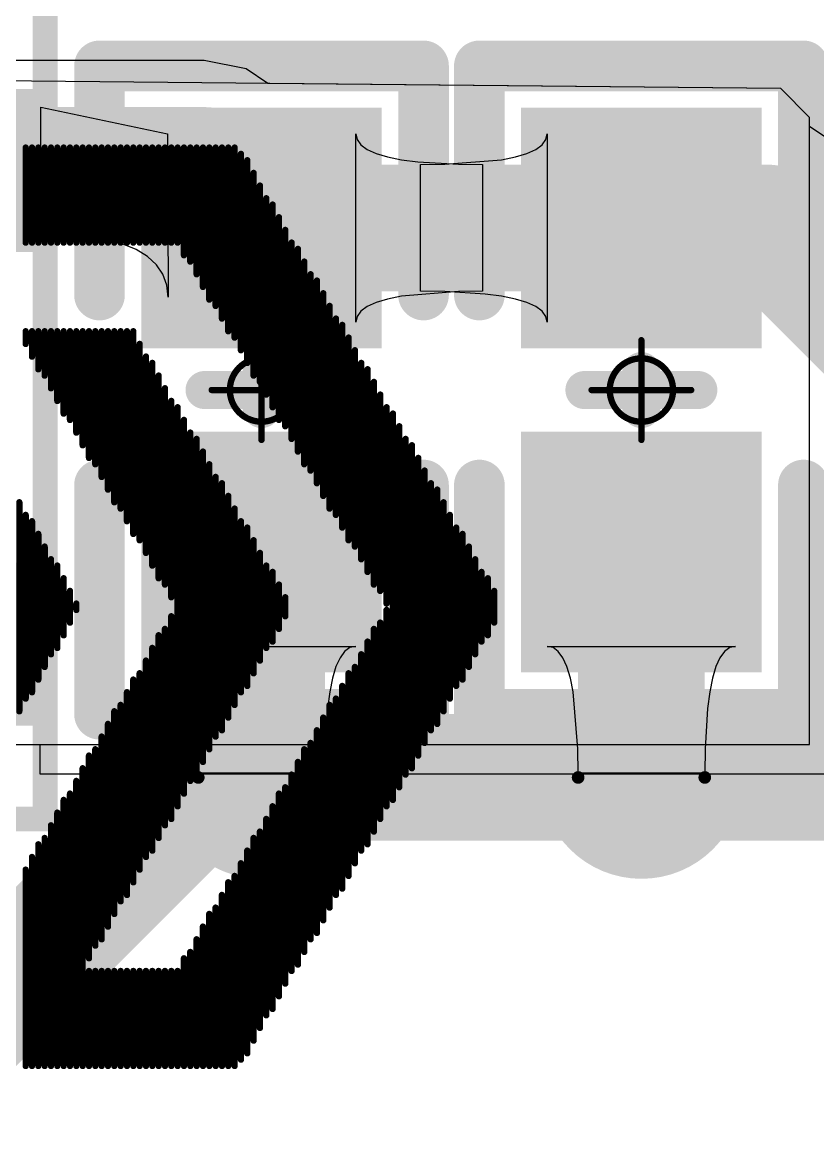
# Model space of a CAD drawing. Header units: millimetres. Extents: x -1.72 to 0.75, y -0.35 to 1.04.
# Drawn here: x 0.484 to 0.6096, y 0.4788 to 0.6566 of the extents above; entities that cross this region are included whole.
import ezdxf

# ---------------------------------------------------------------- set-up
doc = ezdxf.new("R2010")
doc.units = ezdxf.units.MM
doc.header["$MEASUREMENT"] = 0
for name, color, linetype in [('BottomLayer', 5, 'Continuous'), ('BottomOverlay', 54, 'Continuous'), ('BottomSolder', 6, 'Continuous'), ('DrillDrawing', 1, 'Continuous'), ('Mechanical13', 56, 'Continuous'), ('Mechanical15', 56, 'Continuous'), ('MultiLayer', 9, 'Continuous'), ('TopLayer', 1, 'Continuous'), ('TopOverlay', 2, 'Continuous'), ('TopPaste', 8, 'Continuous'), ('TopSolder', 216, 'Continuous'), ('ViaHoleLayer', 16, 'Continuous')]:
    doc.layers.add(name, color=color, linetype=linetype)

# ---------------------------------------------------------------- blocks, each defined once
blk = doc.blocks.new('SEASKY1_B_1')
at = {"layer": 'BottomOverlay', "const_width": 0.001}
for points in [[(0.075, 0.023), (0.07, 0.023)], [(0.078, 0.021), (0.067, 0.021)], [(0.077, 0.022), (0.068, 0.022)], [(0.08, 0.02), (0.065, 0.02)], [(0.084, 0.018), (0.061, 0.018)], [(0.082, 0.019), (0.063, 0.019)], [(0.087, 0.016), (0.058, 0.016)], [(0.085, 0.017), (0.06, 0.017)], [(0.091, 0.014), (0.054, 0.014)], [(0.089, 0.015), (0.056, 0.015)], [(0.094, 0.012), (0.051, 0.012)], [(0.053, 0.013), (0.092, 0.013)], [(0.096, 0.011), (0.049, 0.011)], [(0.099, 0.009), (0.046, 0.009)], [(0.098, 0.01), (0.047, 0.01)], [(0.103, 0.007), (0.042, 0.007)], [(0.101, 0.008), (0.044, 0.008)], [(0.07, 0.005), (0.039, 0.005)], [(0.072, 0.006), (0.041, 0.006)], [(0.104, 0.006), (0.073, 0.006)], [(0.106, 0.005), (0.075, 0.005)], [(0.069, 0.004), (0.037, 0.004)], [(0.108, 0.004), (0.076, 0.004)], [(0.034, 0.002), (0.065, 0.002)], [(0.067, 0.003), (0.035, 0.003)], [(0.11, 0.003), (0.078, 0.003)], [(0.111, 0.002), (0.08, 0.002)], [(0.062, 0), (0.03, 0)], [(0.063, 0.001), (0.032, 0.001)], [(0.113, 0.001), (0.082, 0.001)], [(0.115, 0), (0.083, 0)], [(0.058, -0.002), (0.027, -0.002)], [(0.06, -0.001), (0.028, -0.001)], [(0.117, -0.001), (0.085, -0.001)], [(0.118, -0.002), (0.087, -0.002)], [(0.055, -0.004), (0.023, -0.004)], [(0.057, -0.003), (0.025, -0.003)], [(0.12, -0.003), (0.088, -0.003)], [(0.122, -0.004), (0.09, -0.004)], [(0.053, -0.005), (0.021, -0.005)], [(0.124, -0.005), (0.092, -0.005)], [(0.05, -0.007), (0.018, -0.007)], [(0.051, -0.006), (0.02, -0.006)], [(0.125, -0.006), (0.094, -0.006)], [(0.127, -0.007), (0.095, -0.007)], [(0.015, -0.009), (0.046, -0.009)], [(0.048, -0.008), (0.016, -0.008)], [(0.129, -0.008), (0.097, -0.008)], [(0.13, -0.009), (0.099, -0.009)], [(0.043, -0.011), (0.011, -0.011)], [(0.044, -0.01), (0.013, -0.01)], [(0.076, -0.011), (0.069, -0.011)], [(0.074, -0.01), (0.071, -0.01)], [(0.132, -0.01), (0.101, -0.01)], [(0.134, -0.011), (0.102, -0.011)], [(0.041, -0.012), (0.009, -0.012)], [(0.078, -0.012), (0.067, -0.012)], [(0.136, -0.012), (0.104, -0.012)], [(0.006, -0.014), (0.037, -0.014)], [(0.039, -0.013), (0.008, -0.013)], [(0.064, -0.014), (0.081, -0.014)], [(0.079, -0.013), (0.066, -0.013)], [(0.137, -0.013), (0.106, -0.013)], [(0.139, -0.014), (0.108, -0.014)], [(0.034, -0.016), (0.002, -0.016)], [(0.036, -0.015), (0.004, -0.015)], [(0.085, -0.016), (0.06, -0.016)], [(0.083, -0.015), (0.062, -0.015)], [(0.141, -0.015), (0.109, -0.015)], [(0.111, -0.016), (0.143, -0.016)], [(0.03, -0.018), (0, -0.018)], [(0.032, -0.017), (0.001, -0.017)], [(0.088, -0.018), (0.057, -0.018)], [(0.086, -0.017), (0.059, -0.017)], [(0.144, -0.017), (0.113, -0.017)], [(0.145, -0.018), (0.115, -0.018)], [(0.029, -0.019), (0, -0.019)], [(0.027, -0.02), (0, -0.02)], [(0.092, -0.02), (0.053, -0.02)], [(0.09, -0.019), (0.055, -0.019)], [(0.145, -0.019), (0.116, -0.019)], [(0.145, -0.02), (0.118, -0.02)], [(0.025, -0.021), (0, -0.021)], [(0.093, -0.021), (0.052, -0.021)], [(0.145, -0.021), (0.12, -0.021)], [(0.024, -0.022), (0, -0.022)], [(0, -0.023), (0.022, -0.023)], [(0.097, -0.023), (0.048, -0.023)], [(0.095, -0.022), (0.05, -0.022)], [(0.145, -0.022), (0.121, -0.022)], [(0.145, -0.023), (0.123, -0.023)], [(0, -0.024), (0.02, -0.024)], [(0.018, -0.025), (0, -0.025)], [(0.1, -0.025), (0.045, -0.025)], [(0.046, -0.024), (0.099, -0.024)], [(0.145, -0.024), (0.125, -0.024)], [(0.145, -0.025), (0.127, -0.025)], [(0.017, -0.026), (0, -0.026)], [(0.015, -0.027), (0, -0.027)], [(0.104, -0.027), (0.041, -0.027)], [(0.102, -0.026), (0.043, -0.026)], [(0.145, -0.026), (0.128, -0.026)], [(0.145, -0.027), (0.13, -0.027)], [(0.015, -0.028), (0, -0.028)], [(0.071, -0.028), (0.04, -0.028)], [(0.106, -0.028), (0.074, -0.028)], [(0.145, -0.028), (0.13, -0.028)], [(0.015, -0.029), (0, -0.029)], [(0.015, -0.03), (0, -0.03)], [(0.068, -0.03), (0.036, -0.03)], [(0.069, -0.029), (0.038, -0.029)], [(0.107, -0.029), (0.076, -0.029)], [(0.109, -0.03), (0.077, -0.03)], [(0.145, -0.029), (0.13, -0.029)], [(0.145, -0.03), (0.13, -0.03)], [(0.015, -0.031), (0, -0.031)], [(0.015, -0.032), (0, -0.032)], [(0.064, -0.032), (0.033, -0.032)], [(0.066, -0.031), (0.034, -0.031)], [(0.111, -0.031), (0.079, -0.031)], [(0.112, -0.032), (0.081, -0.032)], [(0.145, -0.031), (0.13, -0.031)], [(0.145, -0.032), (0.13, -0.032)], [(0.015, -0.033), (0, -0.033)], [(0.015, -0.034), (0, -0.034)], [(0.061, -0.034), (0.029, -0.034)], [(0.062, -0.033), (0.031, -0.033)], [(0.114, -0.033), (0.083, -0.033)], [(0.116, -0.034), (0.084, -0.034)], [(0.145, -0.033), (0.13, -0.033)], [(0.145, -0.034), (0.13, -0.034)], [(0.015, -0.035), (0, -0.035)], [(0.015, -0.036), (0, -0.036)], [(0.059, -0.035), (0.029, -0.035)], [(0.057, -0.036), (0.029, -0.036)], [(0.086, -0.035), (0.118, -0.035)], [(0.119, -0.036), (0.088, -0.036)], [(0.145, -0.035), (0.13, -0.035)], [(0.145, -0.036), (0.13, -0.036)], [(0, -0.037), (0.015, -0.037)], [(0.056, -0.037), (0.029, -0.037)], [(0.121, -0.037), (0.089, -0.037)], [(0.145, -0.037), (0.13, -0.037)], [(0.015, -0.038), (0, -0.038)], [(0.015, -0.039), (0, -0.039)], [(0.029, -0.038), (0.054, -0.038)], [(0.029, -0.039), (0.052, -0.039)], [(0.123, -0.038), (0.091, -0.038)], [(0.125, -0.039), (0.093, -0.039)], [(0.145, -0.038), (0.13, -0.038)], [(0.145, -0.039), (0.13, -0.039)], [(0.015, -0.04), (0, -0.04)], [(0.015, -0.041), (0, -0.041)], [(0.05, -0.04), (0.029, -0.04)], [(0.049, -0.041), (0.029, -0.041)], [(0.126, -0.04), (0.095, -0.04)], [(0.128, -0.041), (0.096, -0.041)], [(0.145, -0.04), (0.13, -0.04)], [(0.145, -0.041), (0.13, -0.041)], [(0.015, -0.042), (0, -0.042)], [(0.015, -0.043), (0, -0.043)], [(0.047, -0.042), (0.029, -0.042)], [(0.045, -0.043), (0.029, -0.043)], [(0.073, -0.043), (0.072, -0.043)], [(0.145, -0.042), (0.098, -0.042)], [(0.145, -0.043), (0.1, -0.043)], [(0.015, -0.044), (0, -0.044)], [(0.043, -0.044), (0.029, -0.044)], [(0.075, -0.044), (0.07, -0.044)], [(0.145, -0.044), (0.102, -0.044)], [(0.015, -0.045), (0, -0.045)], [(0.015, -0.046), (0, -0.046)], [(0.042, -0.045), (0.029, -0.045)], [(0.04, -0.046), (0.029, -0.046)], [(0.066, -0.046), (0.079, -0.046)], [(0.077, -0.045), (0.068, -0.045)], [(0.145, -0.045), (0.103, -0.045)], [(0.145, -0.046), (0.105, -0.046)], [(0.015, -0.047), (0, -0.047)], [(0.015, -0.048), (0, -0.048)], [(0.038, -0.047), (0.029, -0.047)], [(0.036, -0.048), (0.029, -0.048)], [(0.082, -0.048), (0.063, -0.048)], [(0.08, -0.047), (0.065, -0.047)], [(0.145, -0.047), (0.107, -0.047)], [(0.145, -0.048), (0.109, -0.048)], [(0.015, -0.049), (0, -0.049)], [(0.015, -0.05), (0, -0.05)], [(0.035, -0.049), (0.029, -0.049)], [(0.033, -0.05), (0.029, -0.05)], [(0.086, -0.05), (0.059, -0.05)], [(0.084, -0.049), (0.061, -0.049)], [(0.145, -0.049), (0.11, -0.049)], [(0.145, -0.05), (0.112, -0.05)], [(0.015, -0.051), (0, -0.051)], [(0.031, -0.051), (0.029, -0.051)], [(0.089, -0.052), (0.056, -0.052)], [(0.087, -0.051), (0.058, -0.051)], [(0.145, -0.051), (0.114, -0.051)]]:
    blk.add_lwpolyline(points, dxfattribs=at)
at = {"layer": 'BottomOverlay', "const_width": 0.0005}
for points in [[(0.06975, 0.023, 1), (0.07025, 0.023, 1)], [(0.07475, 0.023, 1), (0.07525, 0.023, 1)], [(0.06675, 0.021, 1), (0.06725, 0.021, 1)], [(0.06775, 0.022, 1), (0.06825, 0.022, 1)], [(0.07675, 0.022, 1), (0.07725, 0.022, 1)], [(0.07775, 0.021, 1), (0.07825, 0.021, 1)], [(0.06475, 0.02, 1), (0.06525, 0.02, 1)], [(0.07975, 0.02, 1), (0.08025, 0.02, 1)], [(0.06075, 0.018, 1), (0.06125, 0.018, 1)], [(0.06275, 0.019, 1), (0.06325, 0.019, 1)], [(0.08175, 0.019, 1), (0.08225, 0.019, 1)], [(0.08375, 0.018, 1), (0.08425, 0.018, 1)], [(0.05775, 0.016, 1), (0.05825, 0.016, 1)], [(0.05975, 0.017, 1), (0.06025, 0.017, 1)], [(0.08475, 0.017, 1), (0.08525, 0.017, 1)], [(0.08675, 0.016, 1), (0.08725, 0.016, 1)], [(0.05375, 0.014, 1), (0.05425, 0.014, 1)], [(0.05575, 0.015, 1), (0.05625, 0.015, 1)], [(0.08875, 0.015, 1), (0.08925, 0.015, 1)], [(0.09075, 0.014, 1), (0.09125, 0.014, 1)], [(0.05075, 0.012, 1), (0.05125, 0.012, 1)], [(0.05275, 0.013, 1), (0.05325, 0.013, 1)], [(0.09175, 0.013, 1), (0.09225, 0.013, 1)], [(0.09375, 0.012, 1), (0.09425, 0.012, 1)], [(0.04875, 0.011, 1), (0.04925, 0.011, 1)], [(0.09575, 0.011, 1), (0.09625, 0.011, 1)], [(0.04575, 0.009, 1), (0.04625, 0.009, 1)], [(0.04675, 0.01, 1), (0.04725, 0.01, 1)], [(0.09775, 0.01, 1), (0.09825, 0.01, 1)], [(0.09875, 0.009, 1), (0.09925, 0.009, 1)], [(0.04175, 0.007, 1), (0.04225, 0.007, 1)], [(0.04375, 0.008, 1), (0.04425, 0.008, 1)], [(0.10075, 0.008, 1), (0.10125, 0.008, 1)], [(0.10275, 0.007, 1), (0.10325, 0.007, 1)], [(0.03875, 0.005, 1), (0.03925, 0.005, 1)], [(0.04075, 0.006, 1), (0.04125, 0.006, 1)], [(0.06975, 0.005, 1), (0.07025, 0.005, 1)], [(0.07175, 0.006, 1), (0.07225, 0.006, 1)], [(0.07275, 0.006, 1), (0.07325, 0.006, 1)], [(0.07475, 0.005, 1), (0.07525, 0.005, 1)], [(0.10375, 0.006, 1), (0.10425, 0.006, 1)], [(0.10575, 0.005, 1), (0.10625, 0.005, 1)], [(0.03675, 0.004, 1), (0.03725, 0.004, 1)], [(0.06875, 0.004, 1), (0.06925, 0.004, 1)], [(0.07575, 0.004, 1), (0.07625, 0.004, 1)], [(0.10775, 0.004, 1), (0.10825, 0.004, 1)], [(0.03375, 0.002, 1), (0.03425, 0.002, 1)], [(0.03475, 0.003, 1), (0.03525, 0.003, 1)], [(0.06475, 0.002, 1), (0.06525, 0.002, 1)], [(0.06675, 0.003, 1), (0.06725, 0.003, 1)], [(0.07775, 0.003, 1), (0.07825, 0.003, 1)], [(0.07975, 0.002, 1), (0.08025, 0.002, 1)], [(0.10975, 0.003, 1), (0.11025, 0.003, 1)], [(0.11075, 0.002, 1), (0.11125, 0.002, 1)], [(0.02975, 0, 1), (0.03025, 0, 1)], [(0.03175, 0.001, 1), (0.03225, 0.001, 1)], [(0.06175, 0, 1), (0.06225, 0, 1)], [(0.06275, 0.001, 1), (0.06325, 0.001, 1)], [(0.08175, 0.001, 1), (0.08225, 0.001, 1)], [(0.08275, 0, 1), (0.08325, 0, 1)], [(0.11275, 0.001, 1), (0.11325, 0.001, 1)], [(0.11475, 0, 1), (0.11525, 0, 1)], [(0.02675, -0.002, 1), (0.02725, -0.002, 1)], [(0.02775, -0.001, 1), (0.02825, -0.001, 1)], [(0.05775, -0.002, 1), (0.05825, -0.002, 1)], [(0.05975, -0.001, 1), (0.06025, -0.001, 1)], [(0.08475, -0.001, 1), (0.08525, -0.001, 1)], [(0.08675, -0.002, 1), (0.08725, -0.002, 1)], [(0.11675, -0.001, 1), (0.11725, -0.001, 1)], [(0.11775, -0.002, 1), (0.11825, -0.002, 1)], [(0.02275, -0.004, 1), (0.02325, -0.004, 1)], [(0.02475, -0.003, 1), (0.02525, -0.003, 1)], [(0.05475, -0.004, 1), (0.05525, -0.004, 1)], [(0.05675, -0.003, 1), (0.05725, -0.003, 1)], [(0.08775, -0.003, 1), (0.08825, -0.003, 1)], [(0.08975, -0.004, 1), (0.09025, -0.004, 1)], [(0.11975, -0.003, 1), (0.12025, -0.003, 1)], [(0.12175, -0.004, 1), (0.12225, -0.004, 1)], [(0.02075, -0.005, 1), (0.02125, -0.005, 1)], [(0.05275, -0.005, 1), (0.05325, -0.005, 1)], [(0.09175, -0.005, 1), (0.09225, -0.005, 1)], [(0.12375, -0.005, 1), (0.12425, -0.005, 1)], [(0.01775, -0.007, 1), (0.01825, -0.007, 1)], [(0.01975, -0.006, 1), (0.02025, -0.006, 1)], [(0.04975, -0.007, 1), (0.05025, -0.007, 1)], [(0.05075, -0.006, 1), (0.05125, -0.006, 1)], [(0.09375, -0.006, 1), (0.09425, -0.006, 1)], [(0.09475, -0.007, 1), (0.09525, -0.007, 1)], [(0.12475, -0.006, 1), (0.12525, -0.006, 1)], [(0.12675, -0.007, 1), (0.12725, -0.007, 1)], [(0.01475, -0.009, 1), (0.01525, -0.009, 1)], [(0.01575, -0.008, 1), (0.01625, -0.008, 1)], [(0.04575, -0.009, 1), (0.04625, -0.009, 1)], [(0.04775, -0.008, 1), (0.04825, -0.008, 1)], [(0.09675, -0.008, 1), (0.09725, -0.008, 1)], [(0.09875, -0.009, 1), (0.09925, -0.009, 1)], [(0.12875, -0.008, 1), (0.12925, -0.008, 1)], [(0.12975, -0.009, 1), (0.13025, -0.009, 1)], [(0.01075, -0.011, 1), (0.01125, -0.011, 1)], [(0.01275, -0.01, 1), (0.01325, -0.01, 1)], [(0.04275, -0.011, 1), (0.04325, -0.011, 1)], [(0.04375, -0.01, 1), (0.04425, -0.01, 1)], [(0.06875, -0.011, 1), (0.06925, -0.011, 1)], [(0.07075, -0.01, 1), (0.07125, -0.01, 1)], [(0.07375, -0.01, 1), (0.07425, -0.01, 1)], [(0.07575, -0.011, 1), (0.07625, -0.011, 1)], [(0.10075, -0.01, 1), (0.10125, -0.01, 1)], [(0.10175, -0.011, 1), (0.10225, -0.011, 1)], [(0.13175, -0.01, 1), (0.13225, -0.01, 1)], [(0.13375, -0.011, 1), (0.13425, -0.011, 1)], [(0.00875, -0.012, 1), (0.00925, -0.012, 1)], [(0.04075, -0.012, 1), (0.04125, -0.012, 1)], [(0.06675, -0.012, 1), (0.06725, -0.012, 1)], [(0.07775, -0.012, 1), (0.07825, -0.012, 1)], [(0.10375, -0.012, 1), (0.10425, -0.012, 1)], [(0.13575, -0.012, 1), (0.13625, -0.012, 1)], [(0.00575, -0.014, 1), (0.00625, -0.014, 1)], [(0.00775, -0.013, 1), (0.00825, -0.013, 1)], [(0.03675, -0.014, 1), (0.03725, -0.014, 1)], [(0.03875, -0.013, 1), (0.03925, -0.013, 1)], [(0.06375, -0.014, 1), (0.06425, -0.014, 1)], [(0.06575, -0.013, 1), (0.06625, -0.013, 1)], [(0.07875, -0.013, 1), (0.07925, -0.013, 1)], [(0.08075, -0.014, 1), (0.08125, -0.014, 1)], [(0.10575, -0.013, 1), (0.10625, -0.013, 1)], [(0.10775, -0.014, 1), (0.10825, -0.014, 1)], [(0.13675, -0.013, 1), (0.13725, -0.013, 1)], [(0.13875, -0.014, 1), (0.13925, -0.014, 1)], [(0.00175, -0.016, 1), (0.00225, -0.016, 1)], [(0.00375, -0.015, 1), (0.00425, -0.015, 1)], [(0.03375, -0.016, 1), (0.03425, -0.016, 1)], [(0.03575, -0.015, 1), (0.03625, -0.015, 1)], [(0.05975, -0.016, 1), (0.06025, -0.016, 1)], [(0.06175, -0.015, 1), (0.06225, -0.015, 1)], [(0.08275, -0.015, 1), (0.08325, -0.015, 1)], [(0.08475, -0.016, 1), (0.08525, -0.016, 1)], [(0.10875, -0.015, 1), (0.10925, -0.015, 1)], [(0.11075, -0.016, 1), (0.11125, -0.016, 1)], [(0.14075, -0.015, 1), (0.14125, -0.015, 1)], [(0.14275, -0.016, 1), (0.14325, -0.016, 1)], [(-0.00025, -0.018, 1), (0.00025, -0.018, 1)], [(0.00075, -0.017, 1), (0.00125, -0.017, 1)], [(0.02975, -0.018, 1), (0.03025, -0.018, 1)], [(0.03175, -0.017, 1), (0.03225, -0.017, 1)], [(0.05675, -0.018, 1), (0.05725, -0.018, 1)], [(0.05875, -0.017, 1), (0.05925, -0.017, 1)], [(0.08575, -0.017, 1), (0.08625, -0.017, 1)], [(0.08775, -0.018, 1), (0.08825, -0.018, 1)], [(0.11275, -0.017, 1), (0.11325, -0.017, 1)], [(0.11475, -0.018, 1), (0.11525, -0.018, 1)], [(0.14375, -0.017, 1), (0.14425, -0.017, 1)], [(0.14475, -0.018, 1), (0.14525, -0.018, 1)], [(-0.00025, -0.019, 1), (0.00025, -0.019, 1)], [(-0.00025, -0.02, 1), (0.00025, -0.02, 1)], [(0.02675, -0.02, 1), (0.02725, -0.02, 1)], [(0.02875, -0.019, 1), (0.02925, -0.019, 1)], [(0.05275, -0.02, 1), (0.05325, -0.02, 1)], [(0.05475, -0.019, 1), (0.05525, -0.019, 1)], [(0.08975, -0.019, 1), (0.09025, -0.019, 1)], [(0.09175, -0.02, 1), (0.09225, -0.02, 1)], [(0.11575, -0.019, 1), (0.11625, -0.019, 1)], [(0.11775, -0.02, 1), (0.11825, -0.02, 1)], [(0.14475, -0.019, 1), (0.14525, -0.019, 1)], [(0.14475, -0.02, 1), (0.14525, -0.02, 1)], [(-0.00025, -0.021, 1), (0.00025, -0.021, 1)], [(0.02475, -0.021, 1), (0.02525, -0.021, 1)], [(0.05175, -0.021, 1), (0.05225, -0.021, 1)], [(0.09275, -0.021, 1), (0.09325, -0.021, 1)], [(0.11975, -0.021, 1), (0.12025, -0.021, 1)], [(0.14475, -0.021, 1), (0.14525, -0.021, 1)], [(-0.00025, -0.022, 1), (0.00025, -0.022, 1)], [(-0.00025, -0.023, 1), (0.00025, -0.023, 1)], [(0.02175, -0.023, 1), (0.02225, -0.023, 1)], [(0.02375, -0.022, 1), (0.02425, -0.022, 1)], [(0.04775, -0.023, 1), (0.04825, -0.023, 1)], [(0.04975, -0.022, 1), (0.05025, -0.022, 1)], [(0.09475, -0.022, 1), (0.09525, -0.022, 1)], [(0.09675, -0.023, 1), (0.09725, -0.023, 1)], [(0.12075, -0.022, 1), (0.12125, -0.022, 1)], [(0.12275, -0.023, 1), (0.12325, -0.023, 1)], [(0.14475, -0.022, 1), (0.14525, -0.022, 1)], [(0.14475, -0.023, 1), (0.14525, -0.023, 1)], [(-0.00025, -0.024, 1), (0.00025, -0.024, 1)], [(-0.00025, -0.025, 1), (0.00025, -0.025, 1)], [(0.01775, -0.025, 1), (0.01825, -0.025, 1)], [(0.01975, -0.024, 1), (0.02025, -0.024, 1)], [(0.04475, -0.025, 1), (0.04525, -0.025, 1)], [(0.04575, -0.024, 1), (0.04625, -0.024, 1)], [(0.09875, -0.024, 1), (0.09925, -0.024, 1)], [(0.09975, -0.025, 1), (0.10025, -0.025, 1)], [(0.12475, -0.024, 1), (0.12525, -0.024, 1)], [(0.12675, -0.025, 1), (0.12725, -0.025, 1)], [(0.14475, -0.024, 1), (0.14525, -0.024, 1)], [(0.14475, -0.025, 1), (0.14525, -0.025, 1)], [(-0.00025, -0.026, 1), (0.00025, -0.026, 1)], [(-0.00025, -0.027, 1), (0.00025, -0.027, 1)], [(0.01475, -0.027, 1), (0.01525, -0.027, 1)], [(0.01675, -0.026, 1), (0.01725, -0.026, 1)], [(0.04075, -0.027, 1), (0.04125, -0.027, 1)], [(0.04275, -0.026, 1), (0.04325, -0.026, 1)], [(0.10175, -0.026, 1), (0.10225, -0.026, 1)], [(0.10375, -0.027, 1), (0.10425, -0.027, 1)], [(0.12775, -0.026, 1), (0.12825, -0.026, 1)], [(0.12975, -0.027, 1), (0.13025, -0.027, 1)], [(0.14475, -0.026, 1), (0.14525, -0.026, 1)], [(0.14475, -0.027, 1), (0.14525, -0.027, 1)], [(-0.00025, -0.028, 1), (0.00025, -0.028, 1)], [(0.01475, -0.028, 1), (0.01525, -0.028, 1)], [(0.03975, -0.028, 1), (0.04025, -0.028, 1)], [(0.07075, -0.028, 1), (0.07125, -0.028, 1)], [(0.07375, -0.028, 1), (0.07425, -0.028, 1)], [(0.10575, -0.028, 1), (0.10625, -0.028, 1)], [(0.12975, -0.028, 1), (0.13025, -0.028, 1)], [(0.14475, -0.028, 1), (0.14525, -0.028, 1)], [(-0.00025, -0.029, 1), (0.00025, -0.029, 1)], [(-0.00025, -0.03, 1), (0.00025, -0.03, 1)], [(0.01475, -0.029, 1), (0.01525, -0.029, 1)], [(0.01475, -0.03, 1), (0.01525, -0.03, 1)], [(0.03575, -0.03, 1), (0.03625, -0.03, 1)], [(0.03775, -0.029, 1), (0.03825, -0.029, 1)], [(0.06775, -0.03, 1), (0.06825, -0.03, 1)], [(0.06875, -0.029, 1), (0.06925, -0.029, 1)], [(0.07575, -0.029, 1), (0.07625, -0.029, 1)], [(0.07675, -0.03, 1), (0.07725, -0.03, 1)], [(0.10675, -0.029, 1), (0.10725, -0.029, 1)], [(0.10875, -0.03, 1), (0.10925, -0.03, 1)], [(0.12975, -0.029, 1), (0.13025, -0.029, 1)], [(0.12975, -0.03, 1), (0.13025, -0.03, 1)], [(0.14475, -0.029, 1), (0.14525, -0.029, 1)], [(0.14475, -0.03, 1), (0.14525, -0.03, 1)], [(-0.00025, -0.031, 1), (0.00025, -0.031, 1)], [(-0.00025, -0.032, 1), (0.00025, -0.032, 1)], [(0.01475, -0.031, 1), (0.01525, -0.031, 1)], [(0.01475, -0.032, 1), (0.01525, -0.032, 1)], [(0.03275, -0.032, 1), (0.03325, -0.032, 1)], [(0.03375, -0.031, 1), (0.03425, -0.031, 1)], [(0.06375, -0.032, 1), (0.06425, -0.032, 1)], [(0.06575, -0.031, 1), (0.06625, -0.031, 1)], [(0.07875, -0.031, 1), (0.07925, -0.031, 1)], [(0.08075, -0.032, 1), (0.08125, -0.032, 1)], [(0.11075, -0.031, 1), (0.11125, -0.031, 1)], [(0.11175, -0.032, 1), (0.11225, -0.032, 1)], [(0.12975, -0.031, 1), (0.13025, -0.031, 1)], [(0.12975, -0.032, 1), (0.13025, -0.032, 1)], [(0.14475, -0.031, 1), (0.14525, -0.031, 1)], [(0.14475, -0.032, 1), (0.14525, -0.032, 1)], [(-0.00025, -0.033, 1), (0.00025, -0.033, 1)], [(-0.00025, -0.034, 1), (0.00025, -0.034, 1)], [(0.01475, -0.033, 1), (0.01525, -0.033, 1)], [(0.01475, -0.034, 1), (0.01525, -0.034, 1)], [(0.02875, -0.034, 1), (0.02925, -0.034, 1)], [(0.03075, -0.033, 1), (0.03125, -0.033, 1)], [(0.06075, -0.034, 1), (0.06125, -0.034, 1)], [(0.06175, -0.033, 1), (0.06225, -0.033, 1)], [(0.08275, -0.033, 1), (0.08325, -0.033, 1)], [(0.08375, -0.034, 1), (0.08425, -0.034, 1)], [(0.11375, -0.033, 1), (0.11425, -0.033, 1)], [(0.11575, -0.034, 1), (0.11625, -0.034, 1)], [(0.12975, -0.033, 1), (0.13025, -0.033, 1)], [(0.12975, -0.034, 1), (0.13025, -0.034, 1)], [(0.14475, -0.033, 1), (0.14525, -0.033, 1)], [(0.14475, -0.034, 1), (0.14525, -0.034, 1)], [(-0.00025, -0.035, 1), (0.00025, -0.035, 1)], [(-0.00025, -0.036, 1), (0.00025, -0.036, 1)], [(0.01475, -0.035, 1), (0.01525, -0.035, 1)], [(0.01475, -0.036, 1), (0.01525, -0.036, 1)], [(0.02875, -0.035, 1), (0.02925, -0.035, 1)], [(0.02875, -0.036, 1), (0.02925, -0.036, 1)], [(0.05675, -0.036, 1), (0.05725, -0.036, 1)], [(0.05875, -0.035, 1), (0.05925, -0.035, 1)], [(0.08575, -0.035, 1), (0.08625, -0.035, 1)], [(0.08775, -0.036, 1), (0.08825, -0.036, 1)], [(0.11775, -0.035, 1), (0.11825, -0.035, 1)], [(0.11875, -0.036, 1), (0.11925, -0.036, 1)], [(0.12975, -0.035, 1), (0.13025, -0.035, 1)], [(0.12975, -0.036, 1), (0.13025, -0.036, 1)], [(0.14475, -0.035, 1), (0.14525, -0.035, 1)], [(0.14475, -0.036, 1), (0.14525, -0.036, 1)], [(-0.00025, -0.037, 1), (0.00025, -0.037, 1)], [(0.01475, -0.037, 1), (0.01525, -0.037, 1)], [(0.02875, -0.037, 1), (0.02925, -0.037, 1)], [(0.05575, -0.037, 1), (0.05625, -0.037, 1)], [(0.08875, -0.037, 1), (0.08925, -0.037, 1)], [(0.12075, -0.037, 1), (0.12125, -0.037, 1)], [(0.12975, -0.037, 1), (0.13025, -0.037, 1)], [(0.14475, -0.037, 1), (0.14525, -0.037, 1)], [(-0.00025, -0.038, 1), (0.00025, -0.038, 1)], [(-0.00025, -0.039, 1), (0.00025, -0.039, 1)], [(0.01475, -0.038, 1), (0.01525, -0.038, 1)], [(0.01475, -0.039, 1), (0.01525, -0.039, 1)], [(0.02875, -0.038, 1), (0.02925, -0.038, 1)], [(0.02875, -0.039, 1), (0.02925, -0.039, 1)], [(0.05175, -0.039, 1), (0.05225, -0.039, 1)], [(0.05375, -0.038, 1), (0.05425, -0.038, 1)], [(0.09075, -0.038, 1), (0.09125, -0.038, 1)], [(0.09275, -0.039, 1), (0.09325, -0.039, 1)], [(0.12275, -0.038, 1), (0.12325, -0.038, 1)], [(0.12475, -0.039, 1), (0.12525, -0.039, 1)], [(0.12975, -0.038, 1), (0.13025, -0.038, 1)], [(0.12975, -0.039, 1), (0.13025, -0.039, 1)], [(0.14475, -0.038, 1), (0.14525, -0.038, 1)], [(0.14475, -0.039, 1), (0.14525, -0.039, 1)], [(-0.00025, -0.04, 1), (0.00025, -0.04, 1)], [(-0.00025, -0.041, 1), (0.00025, -0.041, 1)], [(0.01475, -0.04, 1), (0.01525, -0.04, 1)], [(0.01475, -0.041, 1), (0.01525, -0.041, 1)], [(0.02875, -0.04, 1), (0.02925, -0.04, 1)], [(0.02875, -0.041, 1), (0.02925, -0.041, 1)], [(0.04875, -0.041, 1), (0.04925, -0.041, 1)], [(0.04975, -0.04, 1), (0.05025, -0.04, 1)], [(0.09475, -0.04, 1), (0.09525, -0.04, 1)], [(0.09575, -0.041, 1), (0.09625, -0.041, 1)], [(0.12575, -0.04, 1), (0.12625, -0.04, 1)], [(0.12775, -0.041, 1), (0.12825, -0.041, 1)], [(0.12975, -0.04, 1), (0.13025, -0.04, 1)], [(0.12975, -0.041, 1), (0.13025, -0.041, 1)], [(0.14475, -0.04, 1), (0.14525, -0.04, 1)], [(0.14475, -0.041, 1), (0.14525, -0.041, 1)], [(-0.00025, -0.042, 1), (0.00025, -0.042, 1)], [(-0.00025, -0.043, 1), (0.00025, -0.043, 1)], [(0.01475, -0.042, 1), (0.01525, -0.042, 1)], [(0.01475, -0.043, 1), (0.01525, -0.043, 1)], [(0.02875, -0.042, 1), (0.02925, -0.042, 1)], [(0.02875, -0.043, 1), (0.02925, -0.043, 1)], [(0.04475, -0.043, 1), (0.04525, -0.043, 1)], [(0.04675, -0.042, 1), (0.04725, -0.042, 1)], [(0.07175, -0.043, 1), (0.07225, -0.043, 1)], [(0.07275, -0.043, 1), (0.07325, -0.043, 1)], [(0.09775, -0.042, 1), (0.09825, -0.042, 1)], [(0.09975, -0.043, 1), (0.10025, -0.043, 1)], [(0.14475, -0.042, 1), (0.14525, -0.042, 1)], [(0.14475, -0.043, 1), (0.14525, -0.043, 1)], [(-0.00025, -0.044, 1), (0.00025, -0.044, 1)], [(0.01475, -0.044, 1), (0.01525, -0.044, 1)], [(0.02875, -0.044, 1), (0.02925, -0.044, 1)], [(0.04275, -0.044, 1), (0.04325, -0.044, 1)], [(0.06975, -0.044, 1), (0.07025, -0.044, 1)], [(0.07475, -0.044, 1), (0.07525, -0.044, 1)], [(0.10175, -0.044, 1), (0.10225, -0.044, 1)], [(0.14475, -0.044, 1), (0.14525, -0.044, 1)], [(-0.00025, -0.045, 1), (0.00025, -0.045, 1)], [(-0.00025, -0.046, 1), (0.00025, -0.046, 1)], [(0.01475, -0.045, 1), (0.01525, -0.045, 1)], [(0.01475, -0.046, 1), (0.01525, -0.046, 1)], [(0.02875, -0.045, 1), (0.02925, -0.045, 1)], [(0.02875, -0.046, 1), (0.02925, -0.046, 1)], [(0.03975, -0.046, 1), (0.04025, -0.046, 1)], [(0.04175, -0.045, 1), (0.04225, -0.045, 1)], [(0.06575, -0.046, 1), (0.06625, -0.046, 1)], [(0.06775, -0.045, 1), (0.06825, -0.045, 1)], [(0.07675, -0.045, 1), (0.07725, -0.045, 1)], [(0.07875, -0.046, 1), (0.07925, -0.046, 1)], [(0.10275, -0.045, 1), (0.10325, -0.045, 1)], [(0.10475, -0.046, 1), (0.10525, -0.046, 1)], [(0.14475, -0.045, 1), (0.14525, -0.045, 1)], [(0.14475, -0.046, 1), (0.14525, -0.046, 1)], [(-0.00025, -0.047, 1), (0.00025, -0.047, 1)], [(-0.00025, -0.048, 1), (0.00025, -0.048, 1)], [(0.01475, -0.047, 1), (0.01525, -0.047, 1)], [(0.01475, -0.048, 1), (0.01525, -0.048, 1)], [(0.02875, -0.047, 1), (0.02925, -0.047, 1)], [(0.02875, -0.048, 1), (0.02925, -0.048, 1)], [(0.03575, -0.048, 1), (0.03625, -0.048, 1)], [(0.03775, -0.047, 1), (0.03825, -0.047, 1)], [(0.06275, -0.048, 1), (0.06325, -0.048, 1)], [(0.06475, -0.047, 1), (0.06525, -0.047, 1)], [(0.07975, -0.047, 1), (0.08025, -0.047, 1)], [(0.08175, -0.048, 1), (0.08225, -0.048, 1)], [(0.10675, -0.047, 1), (0.10725, -0.047, 1)], [(0.10875, -0.048, 1), (0.10925, -0.048, 1)], [(0.14475, -0.047, 1), (0.14525, -0.047, 1)], [(0.14475, -0.048, 1), (0.14525, -0.048, 1)], [(-0.00025, -0.049, 1), (0.00025, -0.049, 1)], [(-0.00025, -0.05, 1), (0.00025, -0.05, 1)], [(0.01475, -0.049, 1), (0.01525, -0.049, 1)], [(0.01475, -0.05, 1), (0.01525, -0.05, 1)], [(0.02875, -0.049, 1), (0.02925, -0.049, 1)], [(0.02875, -0.05, 1), (0.02925, -0.05, 1)], [(0.03275, -0.05, 1), (0.03325, -0.05, 1)], [(0.03475, -0.049, 1), (0.03525, -0.049, 1)], [(0.05875, -0.05, 1), (0.05925, -0.05, 1)], [(0.06075, -0.049, 1), (0.06125, -0.049, 1)], [(0.08375, -0.049, 1), (0.08425, -0.049, 1)], [(0.08575, -0.05, 1), (0.08625, -0.05, 1)], [(0.10975, -0.049, 1), (0.11025, -0.049, 1)], [(0.11175, -0.05, 1), (0.11225, -0.05, 1)], [(0.14475, -0.049, 1), (0.14525, -0.049, 1)], [(0.14475, -0.05, 1), (0.14525, -0.05, 1)], [(-0.00025, -0.051, 1), (0.00025, -0.051, 1)], [(0.01475, -0.051, 1), (0.01525, -0.051, 1)], [(0.02875, -0.051, 1), (0.02925, -0.051, 1)], [(0.03075, -0.051, 1), (0.03125, -0.051, 1)], [(0.05575, -0.052, 1), (0.05625, -0.052, 1)], [(0.05775, -0.051, 1), (0.05825, -0.051, 1)], [(0.08675, -0.051, 1), (0.08725, -0.051, 1)], [(0.08875, -0.052, 1), (0.08925, -0.052, 1)], [(0.11375, -0.051, 1), (0.11425, -0.051, 1)], [(0.14475, -0.051, 1), (0.14525, -0.051, 1)]]:
    blk.add_lwpolyline(points, format="xyb", close=True, dxfattribs=at)
blk = doc.blocks.new('SOT23_5L_41')
at = {"layer": 'Mechanical13', "const_width": 0.00394}
for points in [[(0.05906, 0.0315), (-0.05906, 0.0315)], [(-0.05906, -0.0315), (-0.05906, 0.0315)], [(0.05906, -0.0315), (0.05906, 0.0315)], [(0.05906, -0.0315), (-0.05906, -0.0315)]]:
    blk.add_lwpolyline(points, dxfattribs=at)
at = {"layer": 'Mechanical13'}
for points, const_width in [([(-0.06004, 0.0315, 1), (-0.05807, 0.0315, 1)], 0.00197), ([(-0.06004, 0.0315, 1), (-0.05807, 0.0315, 1)], 0.00197), ([(0.05807, 0.0315, 1), (0.06004, 0.0315, 1)], 0.00197), ([(0.05807, 0.0315, 1), (0.06004, 0.0315, 1)], 0.00197), ([(-0.02906, -0.0115, 1), (-0.04906, -0.0115, 1)], 0.00394), ([(-0.05004, -0.0115, 1), (-0.04807, -0.0115, 1)], 0.00197), ([(-0.03004, -0.0115, 1), (-0.02807, -0.0115, 1)], 0.00197), ([(-0.06004, -0.0315, 1), (-0.05807, -0.0315, 1)], 0.00197), ([(-0.06004, -0.0315, 1), (-0.05807, -0.0315, 1)], 0.00197), ([(0.05807, -0.0315, 1), (0.06004, -0.0315, 1)], 0.00197), ([(0.05807, -0.0315, 1), (0.06004, -0.0315, 1)], 0.00197)]:
    blk.add_lwpolyline(points, format="xyb", close=True, dxfattribs=dict(at, const_width=const_width))
at = {"layer": 'Mechanical15'}
for points, const_width in [([(0.065, 0.08), (-0.065, 0.08)], 0.00394), ([(-0.065, -0.08), (-0.065, 0.08)], 0.00394), ([(0.065, -0.08), (0.065, 0.08)], 0.00394), ([(0, -0.01969), (0, 0.01969)], 0.00197), ([(0.01969, 0), (-0.01969, 0)], 0.00197), ([(0.065, -0.08), (-0.065, -0.08)], 0.00394)]:
    blk.add_lwpolyline(points, dxfattribs=dict(at, const_width=const_width))
for points, const_width in [([(-0.06598, 0.08, 1), (-0.06402, 0.08, 1)], 0.00197), ([(-0.06598, 0.08, 1), (-0.06402, 0.08, 1)], 0.00197), ([(0.06402, 0.08, 1), (0.06598, 0.08, 1)], 0.00197), ([(0.06402, 0.08, 1), (0.06598, 0.08, 1)], 0.00197), ([(-0.00049, 0.01969, 1), (0.00049, 0.01969, 1)], 0.000984), ([(0.01378, 0, 1), (-0.01378, 0, 1)], 0.00197), ([(-0.02018, 0, 1), (-0.01919, 0, 1)], 0.000984), ([(-0.01427, 0, 1), (-0.01329, 0, 1)], 0.000984), ([(0.01329, 0, 1), (0.01427, 0, 1)], 0.000984), ([(0.01919, 0, 1), (0.02018, 0, 1)], 0.000984), ([(-0.00049, -0.01969, 1), (0.00049, -0.01969, 1)], 0.000984), ([(-0.06598, -0.08, 1), (-0.06402, -0.08, 1)], 0.00197), ([(-0.06598, -0.08, 1), (-0.06402, -0.08, 1)], 0.00197), ([(0.06402, -0.08, 1), (0.06598, -0.08, 1)], 0.00197), ([(0.06402, -0.08, 1), (0.06598, -0.08, 1)], 0.00197)]:
    blk.add_lwpolyline(points, format="xyb", close=True, dxfattribs=dict(at, const_width=const_width))
at = {"layer": 'TopLayer'}
for points in [[(-0.02854, 0.0748), (-0.04626, 0.0748), (-0.02854, 0.03543), (-0.04626, 0.03543)], [(0.04626, 0.0748), (0.02854, 0.0748), (0.04626, 0.03543), (0.02854, 0.03543)], [(-0.02854, -0.03543), (-0.04626, -0.03543), (-0.02854, -0.0748), (-0.04626, -0.0748)], [(0.00886, -0.03543), (-0.00886, -0.03543), (0.00886, -0.0748), (-0.00886, -0.0748)], [(0.04626, -0.03543), (0.02854, -0.03543), (0.04626, -0.0748), (0.02854, -0.0748)]]:
    blk.add_solid(points, dxfattribs=at)
at = {"layer": 'TopOverlay', "const_width": 0.007}
for points in [[(-0.05906, -0.026), (-0.05906, 0.026)], [(0.05906, 0.026), (-0.05906, 0.026)], [(0.05906, -0.026), (0.05906, 0.026)], [(0.05906, -0.026), (-0.05906, -0.026)]]:
    blk.add_lwpolyline(points, dxfattribs=at)
at = {"layer": 'TopOverlay'}
for points, const_width in [([(-0.06081, 0.026, 1), (-0.05731, 0.026, 1)], 0.0035), ([(-0.06081, 0.026, 1), (-0.05731, 0.026, 1)], 0.0035), ([(0.05731, 0.026, 1), (0.06081, 0.026, 1)], 0.0035), ([(0.05731, 0.026, 1), (0.06081, 0.026, 1)], 0.0035), ([(-0.0384, -0.011, 1), (-0.0404, -0.011, 1)], 0.01), ([(-0.0429, -0.011, 1), (-0.0379, -0.011, 1)], 0.005), ([(-0.0409, -0.011, 1), (-0.0359, -0.011, 1)], 0.005), ([(-0.06081, -0.026, 1), (-0.05731, -0.026, 1)], 0.0035), ([(-0.06081, -0.026, 1), (-0.05731, -0.026, 1)], 0.0035), ([(0.05731, -0.026, 1), (0.06081, -0.026, 1)], 0.0035), ([(0.05731, -0.026, 1), (0.06081, -0.026, 1)], 0.0035), ([(-0.057, -0.065, 1), (-0.063, -0.065, 1)], 0.01), ([(-0.0655, -0.065, 1), (-0.0605, -0.065, 1)], 0.005), ([(-0.0595, -0.065, 1), (-0.0545, -0.065, 1)], 0.005)]:
    blk.add_lwpolyline(points, format="xyb", close=True, dxfattribs=dict(at, const_width=const_width))
at = {"layer": 'TopPaste'}
for points in [[(-0.02854, 0.0748), (-0.04626, 0.0748), (-0.02854, 0.03543), (-0.04626, 0.03543)], [(0.04626, 0.0748), (0.02854, 0.0748), (0.04626, 0.03543), (0.02854, 0.03543)], [(-0.02854, -0.03543), (-0.04626, -0.03543), (-0.02854, -0.0748), (-0.04626, -0.0748)], [(0.00886, -0.03543), (-0.00886, -0.03543), (0.00886, -0.0748), (-0.00886, -0.0748)], [(0.04626, -0.03543), (0.02854, -0.03543), (0.04626, -0.0748), (0.02854, -0.0748)]]:
    blk.add_solid(points, dxfattribs=at)
at = {"layer": 'TopSolder'}
for points in [[(-0.02454, 0.0788), (-0.05026, 0.0788), (-0.02454, 0.03143), (-0.05026, 0.03143)], [(0.05026, 0.0788), (0.02454, 0.0788), (0.05026, 0.03143), (0.02454, 0.03143)], [(-0.02454, -0.03143), (-0.05026, -0.03143), (-0.02454, -0.0788), (-0.05026, -0.0788)], [(0.01286, -0.03143), (-0.01286, -0.03143), (0.01286, -0.0788), (-0.01286, -0.0788)], [(0.05026, -0.03143), (0.02454, -0.03143), (0.05026, -0.0788), (0.02454, -0.0788)]]:
    blk.add_solid(points, dxfattribs=at)
blk = doc.blocks.new('C_0603_L_46')
at = {"layer": 'Mechanical15', "const_width": 0.001}
for points in [[(0, 0.00787), (0, -0.00787)], [(-0.00787, 0), (0.00787, 0)]]:
    blk.add_lwpolyline(points, dxfattribs=at)
at = {"layer": 'Mechanical15'}
for points, const_width in [([(-0.00025, 0.00787, 1), (0.00025, 0.00787, 1)], 0.0005), ([(0.005, 0, 1), (-0.005, 0, 1)], 0.001), ([(-0.00812, 0, 1), (-0.00762, 0, 1)], 0.0005), ([(-0.00525, 0, 1), (-0.00475, 0, 1)], 0.0005), ([(0.00475, 0, 1), (0.00525, 0, 1)], 0.0005), ([(0.00762, 0, 1), (0.00812, 0, 1)], 0.0005), ([(-0.00025, -0.00787, 1), (0.00025, -0.00787, 1)], 0.0005)]:
    blk.add_lwpolyline(points, format="xyb", close=True, dxfattribs=dict(at, const_width=const_width))
at = {"layer": 'TopLayer'}
for points in [[(-0.04059, -0.015), (-0.01059, -0.015), (-0.04059, 0.015), (-0.01059, 0.015)], [(0.01059, -0.015), (0.04059, -0.015), (0.01059, 0.015), (0.04059, 0.015)]]:
    blk.add_solid(points, dxfattribs=at)
at = {"layer": 'TopOverlay'}
for points, const_width in [([(-0.05118, 0.02559), (-0.015, 0.02559)], 0.008), ([(-0.05118, 0.02559), (-0.05118, -0.02559)], 0.008), ([(0.015, 0.02559), (0.05118, 0.02559)], 0.008), ([(0.05118, 0.02559), (0.05118, -0.02559)], 0.008), ([(0, 0.009), (0, -0.009)], 0.006), ([(-0.003, 0), (0, 0)], 0.006), ([(0, 0), (0.003, 0)], 0.006), ([(-0.05118, -0.02559), (-0.015, -0.02559)], 0.008), ([(0.015, -0.02559), (0.05118, -0.02559)], 0.008)]:
    blk.add_lwpolyline(points, dxfattribs=dict(at, const_width=const_width))
for points, const_width in [([(-0.05318, 0.02559, 1), (-0.04918, 0.02559, 1)], 0.004), ([(-0.05318, 0.02559, 1), (-0.04918, 0.02559, 1)], 0.004), ([(-0.017, 0.02559, 1), (-0.013, 0.02559, 1)], 0.004), ([(0.013, 0.02559, 1), (0.017, 0.02559, 1)], 0.004), ([(0.04918, 0.02559, 1), (0.05318, 0.02559, 1)], 0.004), ([(0.04918, 0.02559, 1), (0.05318, 0.02559, 1)], 0.004), ([(-0.0015, 0.009, 1), (0.0015, 0.009, 1)], 0.003), ([(-0.0045, 0, 1), (-0.0015, 0, 1)], 0.003), ([(-0.0015, 0, 1), (0.0015, 0, 1)], 0.003), ([(-0.0015, 0, 1), (0.0015, 0, 1)], 0.003), ([(0.0015, 0, 1), (0.0045, 0, 1)], 0.003), ([(-0.0015, -0.009, 1), (0.0015, -0.009, 1)], 0.003), ([(-0.05318, -0.02559, 1), (-0.04918, -0.02559, 1)], 0.004), ([(-0.05318, -0.02559, 1), (-0.04918, -0.02559, 1)], 0.004), ([(-0.017, -0.02559, 1), (-0.013, -0.02559, 1)], 0.004), ([(0.013, -0.02559, 1), (0.017, -0.02559, 1)], 0.004), ([(0.04918, -0.02559, 1), (0.05318, -0.02559, 1)], 0.004), ([(0.04918, -0.02559, 1), (0.05318, -0.02559, 1)], 0.004)]:
    blk.add_lwpolyline(points, format="xyb", close=True, dxfattribs=dict(at, const_width=const_width))
at = {"layer": 'TopPaste'}
for points in [[(-0.04059, -0.015), (-0.01059, -0.015), (-0.04059, 0.015), (-0.01059, 0.015)], [(0.01059, -0.015), (0.04059, -0.015), (0.01059, 0.015), (0.04059, 0.015)]]:
    blk.add_solid(points, dxfattribs=at)
at = {"layer": 'TopSolder'}
for points in [[(-0.04459, -0.019), (-0.00659, -0.019), (-0.04459, 0.019), (-0.00659, 0.019)], [(0.00659, -0.019), (0.04459, -0.019), (0.00659, 0.019), (0.04459, 0.019)]]:
    blk.add_solid(points, dxfattribs=at)
blk = doc.blocks.new('C_0603_L_47')
at = {"layer": 'Mechanical15', "const_width": 0.001}
for points in [[(0, 0.00787), (0, -0.00787)], [(-0.00787, 0), (0.00787, 0)]]:
    blk.add_lwpolyline(points, dxfattribs=at)
at = {"layer": 'Mechanical15'}
for points, const_width in [([(-0.00025, 0.00787, 1), (0.00025, 0.00787, 1)], 0.0005), ([(0.005, 0, 1), (-0.005, 0, 1)], 0.001), ([(-0.00812, 0, 1), (-0.00762, 0, 1)], 0.0005), ([(-0.00525, 0, 1), (-0.00475, 0, 1)], 0.0005), ([(0.00475, 0, 1), (0.00525, 0, 1)], 0.0005), ([(0.00762, 0, 1), (0.00812, 0, 1)], 0.0005), ([(-0.00025, -0.00787, 1), (0.00025, -0.00787, 1)], 0.0005)]:
    blk.add_lwpolyline(points, format="xyb", close=True, dxfattribs=dict(at, const_width=const_width))
at = {"layer": 'TopLayer'}
for points in [[(-0.04059, -0.015), (-0.01059, -0.015), (-0.04059, 0.015), (-0.01059, 0.015)], [(0.01059, -0.015), (0.04059, -0.015), (0.01059, 0.015), (0.04059, 0.015)]]:
    blk.add_solid(points, dxfattribs=at)
at = {"layer": 'TopOverlay'}
for points, const_width in [([(-0.05118, 0.02559), (-0.015, 0.02559)], 0.008), ([(-0.05118, 0.02559), (-0.05118, -0.02559)], 0.008), ([(0.015, 0.02559), (0.05118, 0.02559)], 0.008), ([(0.05118, 0.02559), (0.05118, -0.02559)], 0.008), ([(0, 0.009), (0, -0.009)], 0.006), ([(-0.003, 0), (0, 0)], 0.006), ([(0, 0), (0.003, 0)], 0.006), ([(-0.05118, -0.02559), (-0.015, -0.02559)], 0.008), ([(0.015, -0.02559), (0.05118, -0.02559)], 0.008)]:
    blk.add_lwpolyline(points, dxfattribs=dict(at, const_width=const_width))
for points, const_width in [([(-0.05318, 0.02559, 1), (-0.04918, 0.02559, 1)], 0.004), ([(-0.05318, 0.02559, 1), (-0.04918, 0.02559, 1)], 0.004), ([(-0.017, 0.02559, 1), (-0.013, 0.02559, 1)], 0.004), ([(0.013, 0.02559, 1), (0.017, 0.02559, 1)], 0.004), ([(0.04918, 0.02559, 1), (0.05318, 0.02559, 1)], 0.004), ([(0.04918, 0.02559, 1), (0.05318, 0.02559, 1)], 0.004), ([(-0.0015, 0.009, 1), (0.0015, 0.009, 1)], 0.003), ([(-0.0045, 0, 1), (-0.0015, 0, 1)], 0.003), ([(-0.0015, 0, 1), (0.0015, 0, 1)], 0.003), ([(-0.0015, 0, 1), (0.0015, 0, 1)], 0.003), ([(0.0015, 0, 1), (0.0045, 0, 1)], 0.003), ([(-0.0015, -0.009, 1), (0.0015, -0.009, 1)], 0.003), ([(-0.05318, -0.02559, 1), (-0.04918, -0.02559, 1)], 0.004), ([(-0.05318, -0.02559, 1), (-0.04918, -0.02559, 1)], 0.004), ([(-0.017, -0.02559, 1), (-0.013, -0.02559, 1)], 0.004), ([(0.013, -0.02559, 1), (0.017, -0.02559, 1)], 0.004), ([(0.04918, -0.02559, 1), (0.05318, -0.02559, 1)], 0.004), ([(0.04918, -0.02559, 1), (0.05318, -0.02559, 1)], 0.004)]:
    blk.add_lwpolyline(points, format="xyb", close=True, dxfattribs=dict(at, const_width=const_width))
at = {"layer": 'TopPaste'}
for points in [[(-0.04059, -0.015), (-0.01059, -0.015), (-0.04059, 0.015), (-0.01059, 0.015)], [(0.01059, -0.015), (0.04059, -0.015), (0.01059, 0.015), (0.04059, 0.015)]]:
    blk.add_solid(points, dxfattribs=at)
at = {"layer": 'TopSolder'}
for points in [[(-0.04459, -0.019), (-0.00659, -0.019), (-0.04459, 0.019), (-0.00659, 0.019)], [(0.00659, -0.019), (0.04459, -0.019), (0.00659, 0.019), (0.04459, 0.019)]]:
    blk.add_solid(points, dxfattribs=at)

msp = doc.modelspace()

# ---------------------------------------------------------------- linework, layer by layer
at = {"layer": 'BottomLayer'}
for points, const_width in [([(0.51577, 0.53736, 1), (0.52777, 0.53736, 1)], 0.012), ([(0.57577, 0.53736, 1), (0.58777, 0.53736, 1)], 0.012), ([(0.50941, 0.53736, 1), (0.51941, 0.53736, 1)], 0.01), ([(0.50941, 0.53736, 1), (0.51941, 0.53736, 1)], 0.01), ([(0.51677, 0.53736, 1), (0.52677, 0.53736, 1)], 0.01), ([(0.51677, 0.53736, 1), (0.52677, 0.53736, 1)], 0.01), ([(0.57677, 0.53736, 1), (0.58677, 0.53736, 1)], 0.01), ([(0.57677, 0.53736, 1), (0.58677, 0.53736, 1)], 0.01)]:
    msp.add_lwpolyline(points, format="xyb", close=True, dxfattribs=dict(at, const_width=const_width))
at = {"layer": 'BottomLayer', "const_width": 0.02}
for points in [[(0.46583, 0.48878), (0.51441, 0.53736)], [(0.51441, 0.53736), (0.52177, 0.53736)], [(0.52177, 0.53736), (0.58177, 0.53736)], [(0.58177, 0.53736), (0.65448, 0.53736)]]:
    msp.add_lwpolyline(points, dxfattribs=at)
at = {"layer": 'BottomSolder', "const_width": 0.016}
for points in [[(0.51377, 0.53736, 1), (0.52977, 0.53736, 1)], [(0.57377, 0.53736, 1), (0.58977, 0.53736, 1)]]:
    msp.add_lwpolyline(points, format="xyb", close=True, dxfattribs=at)
at = {"layer": 'DrillDrawing'}
for points, const_width in [([(0.53177, 0.53736, 1), (0.51177, 0.53736, 1)], 0.002), ([(0.59177, 0.53736, 1), (0.57177, 0.53736, 1)], 0.002), ([(0.51127, 0.53736, 1), (0.51227, 0.53736, 1)], 0.001), ([(0.53127, 0.53736, 1), (0.53227, 0.53736, 1)], 0.001), ([(0.57127, 0.53736, 1), (0.57227, 0.53736, 1)], 0.001), ([(0.59127, 0.53736, 1), (0.59227, 0.53736, 1)], 0.001)]:
    msp.add_lwpolyline(points, format="xyb", close=True, dxfattribs=dict(at, const_width=const_width))
at = {"layer": 'MultiLayer', "const_width": 0.012}
for points in [[(0.51577, 0.53736, 1), (0.52777, 0.53736, 1)], [(0.57577, 0.53736, 1), (0.58777, 0.53736, 1)]]:
    msp.add_lwpolyline(points, format="xyb", close=True, dxfattribs=at)
at = {"layer": 'TopLayer'}
for p, q in [((0.60377, 0.64612), (0.205, 0.65)), ((0.51268, 0.65054), (0.46309, 0.65054)), ((0.51931, 0.64922), (0.51268, 0.65054)), ((0.52277, 0.64691), (0.51931, 0.64922)), ((0.60377, 0.64612), (0.52277, 0.64691)), ((0.60832, 0.64156), (0.60377, 0.64612)), ((0.60832, 0.64156), (0.60377, 0.64612)), ((0.48689, 0.62321), (0.48689, 0.64321)), ((0.48689, 0.64321), (0.50689, 0.639)), ((0.60832, 0.54254), (0.60832, 0.64156)), ((0.60832, 0.64013), (0.60832, 0.64156)), ((0.61394, 0.63637), (0.60832, 0.64013)), ((0.50689, 0.639), (0.50701, 0.61321)), ((0.53665, 0.60924), (0.53665, 0.639)), ((0.53665, 0.639), (0.53685, 0.63807)), ((0.56669, 0.63807), (0.56689, 0.639)), ((0.56689, 0.639), (0.56689, 0.60924)), ((0.53685, 0.63807), (0.53745, 0.63724)), ((0.53745, 0.63724), (0.53845, 0.63651)), ((0.53845, 0.63651), (0.53985, 0.63587)), ((0.56369, 0.63587), (0.56509, 0.63651)), ((0.56509, 0.63651), (0.56609, 0.63724)), ((0.56609, 0.63724), (0.56669, 0.63807)), ((0.53985, 0.63587), (0.54165, 0.63534)), ((0.54165, 0.63534), (0.54385, 0.6349)), ((0.54385, 0.6349), (0.54645, 0.63456)), ((0.55069, 0.63417), (0.55969, 0.6349)), ((0.55969, 0.6349), (0.56189, 0.63534)), ((0.56189, 0.63534), (0.56369, 0.63587)), ((0.54645, 0.63456), (0.55285, 0.63417)), ((0.54689, 0.63412), (0.55069, 0.63417)), ((0.54689, 0.61412), (0.54689, 0.63412)), ((0.55285, 0.63417), (0.55665, 0.63412)), ((0.55665, 0.63412), (0.55665, 0.61412)), ((0.4907, 0.62311), (0.48689, 0.62321)), ((0.49411, 0.62281), (0.4907, 0.62311)), ((0.49713, 0.62231), (0.49411, 0.62281)), ((0.49974, 0.62161), (0.49713, 0.62231)), ((0.50195, 0.62071), (0.49974, 0.62161)), ((0.50376, 0.61961), (0.50195, 0.62071)), ((0.50518, 0.61831), (0.50376, 0.61961)), ((0.50619, 0.61681), (0.50518, 0.61831)), ((0.5068, 0.61511), (0.50619, 0.61681)), ((0.50701, 0.61321), (0.5068, 0.61511)), ((0.54385, 0.61334), (0.54165, 0.6129)), ((0.55285, 0.61407), (0.54385, 0.61334)), ((0.55069, 0.61407), (0.54689, 0.61412)), ((0.55709, 0.61368), (0.55069, 0.61407)), ((0.55665, 0.61412), (0.55285, 0.61407)), ((0.55969, 0.61334), (0.55709, 0.61368)), ((0.56189, 0.6129), (0.55969, 0.61334)), ((0.53845, 0.61173), (0.53745, 0.61099)), ((0.53985, 0.61236), (0.53845, 0.61173)), ((0.54165, 0.6129), (0.53985, 0.61236)), ((0.56369, 0.61236), (0.56189, 0.6129)), ((0.56509, 0.61173), (0.56369, 0.61236)), ((0.56609, 0.61099), (0.56509, 0.61173)), ((0.53685, 0.61016), (0.53665, 0.60924)), ((0.53745, 0.61099), (0.53685, 0.61016)), ((0.56669, 0.61016), (0.56609, 0.61099)), ((0.56689, 0.60924), (0.56669, 0.61016)), ((0.50781, 0.55786), (0.50689, 0.55806)), ((0.50689, 0.55806), (0.53665, 0.55806)), ((0.50864, 0.55726), (0.50781, 0.55786)), ((0.50937, 0.55626), (0.50864, 0.55726)), ((0.53489, 0.55726), (0.53416, 0.55626)), ((0.53572, 0.55786), (0.53489, 0.55726)), ((0.53665, 0.55806), (0.53572, 0.55786)), ((0.56781, 0.55786), (0.56689, 0.55806)), ((0.56689, 0.55806), (0.59665, 0.55806)), ((0.56864, 0.55726), (0.56781, 0.55786)), ((0.56937, 0.55626), (0.56864, 0.55726)), ((0.59489, 0.55726), (0.59416, 0.55626)), ((0.59572, 0.55786), (0.59489, 0.55726)), ((0.59665, 0.55806), (0.59572, 0.55786)), ((0.51001, 0.55486), (0.50937, 0.55626)), ((0.51055, 0.55306), (0.51001, 0.55486)), ((0.53352, 0.55486), (0.53299, 0.55306)), ((0.53416, 0.55626), (0.53352, 0.55486)), ((0.57001, 0.55486), (0.56937, 0.55626)), ((0.57055, 0.55306), (0.57001, 0.55486)), ((0.59352, 0.55486), (0.59299, 0.55306)), ((0.59416, 0.55626), (0.59352, 0.55486)), ((0.51098, 0.55086), (0.51055, 0.55306)), ((0.53299, 0.55306), (0.53255, 0.55086)), ((0.57098, 0.55086), (0.57055, 0.55306)), ((0.59299, 0.55306), (0.59255, 0.55086)), ((0.51172, 0.54186), (0.51098, 0.55086)), ((0.53255, 0.55086), (0.5322, 0.54826)), ((0.57172, 0.54186), (0.57098, 0.55086)), ((0.59255, 0.55086), (0.5922, 0.54826)), ((0.5322, 0.54826), (0.53181, 0.54186)), ((0.5922, 0.54826), (0.59181, 0.54186)), ((0.21561, 0.54254), (0.60832, 0.54254)), ((0.37212, 0.54254), (0.48677, 0.54254)), ((0.48677, 0.54254), (0.48677, 0.53794)), ((0.51177, 0.53806), (0.51172, 0.54186)), ((0.53181, 0.54186), (0.53177, 0.53806)), ((0.57177, 0.53806), (0.57172, 0.54186)), ((0.59181, 0.54186), (0.59177, 0.53806)), ((0.48677, 0.53794), (0.61677, 0.53794)), ((0.53177, 0.53806), (0.51177, 0.53806)), ((0.59177, 0.53806), (0.57177, 0.53806))]:
    msp.add_line(p, q, dxfattribs=at)
at = {"layer": 'TopLayer', "const_width": 0.02}
for points in [[(0.46271, 0.63321), (0.51268, 0.63321)], [(0.51268, 0.63321), (0.52177, 0.62412)], [(0.52177, 0.62412), (0.58177, 0.62412)], [(0.58177, 0.62412), (0.60169, 0.62412)], [(0.60169, 0.62412), (0.68423, 0.54157)], [(0.52177, 0.53736), (0.52177, 0.57294)], [(0.58177, 0.53736), (0.58177, 0.57294)]]:
    msp.add_lwpolyline(points, dxfattribs=at)
at = {"layer": 'TopLayer'}
for points, const_width in [([(0.50768, 0.63321, 1), (0.51768, 0.63321, 1)], 0.01), ([(0.50768, 0.63321, 1), (0.51768, 0.63321, 1)], 0.01), ([(0.51677, 0.62412, 1), (0.52677, 0.62412, 1)], 0.01), ([(0.51677, 0.62412, 1), (0.52677, 0.62412, 1)], 0.01), ([(0.57677, 0.62412, 1), (0.58677, 0.62412, 1)], 0.01), ([(0.57677, 0.62412, 1), (0.58677, 0.62412, 1)], 0.01), ([(0.59669, 0.62412, 1), (0.60669, 0.62412, 1)], 0.01), ([(0.59669, 0.62412, 1), (0.60669, 0.62412, 1)], 0.01), ([(0.51677, 0.57294, 1), (0.52677, 0.57294, 1)], 0.01), ([(0.57677, 0.57294, 1), (0.58677, 0.57294, 1)], 0.01), ([(0.51577, 0.53736, 1), (0.52777, 0.53736, 1)], 0.012), ([(0.57577, 0.53736, 1), (0.58777, 0.53736, 1)], 0.012), ([(0.51677, 0.53736, 1), (0.52677, 0.53736, 1)], 0.01), ([(0.57677, 0.53736, 1), (0.58677, 0.53736, 1)], 0.01)]:
    msp.add_lwpolyline(points, format="xyb", close=True, dxfattribs=dict(at, const_width=const_width))
at = {"layer": 'TopSolder', "const_width": 0.016}
for points in [[(0.51377, 0.53736, 1), (0.52977, 0.53736, 1)], [(0.57377, 0.53736, 1), (0.58977, 0.53736, 1)]]:
    msp.add_lwpolyline(points, format="xyb", close=True, dxfattribs=at)
at = {"layer": 'ViaHoleLayer', "const_width": 0.006}
for points in [[(0.51877, 0.53736, 1), (0.52477, 0.53736, 1)], [(0.57877, 0.53736, 1), (0.58477, 0.53736, 1)]]:
    msp.add_lwpolyline(points, format="xyb", close=True, dxfattribs=at)

# ---------------------------------------------------------------- block references
for name, p, rotation in [('SOT23_5L_41', (0.40759, 0.5958), 270), ('C_0603_L_47', (0.52176, 0.59853), 90), ('C_0603_L_46', (0.58176, 0.59853), 90), ('SEASKY1_B_1', (0.53551, 0.63681), 270)]:
    msp.add_blockref(name, p, dxfattribs=dict(rotation=rotation))

doc.saveas('drawing.dxf')
